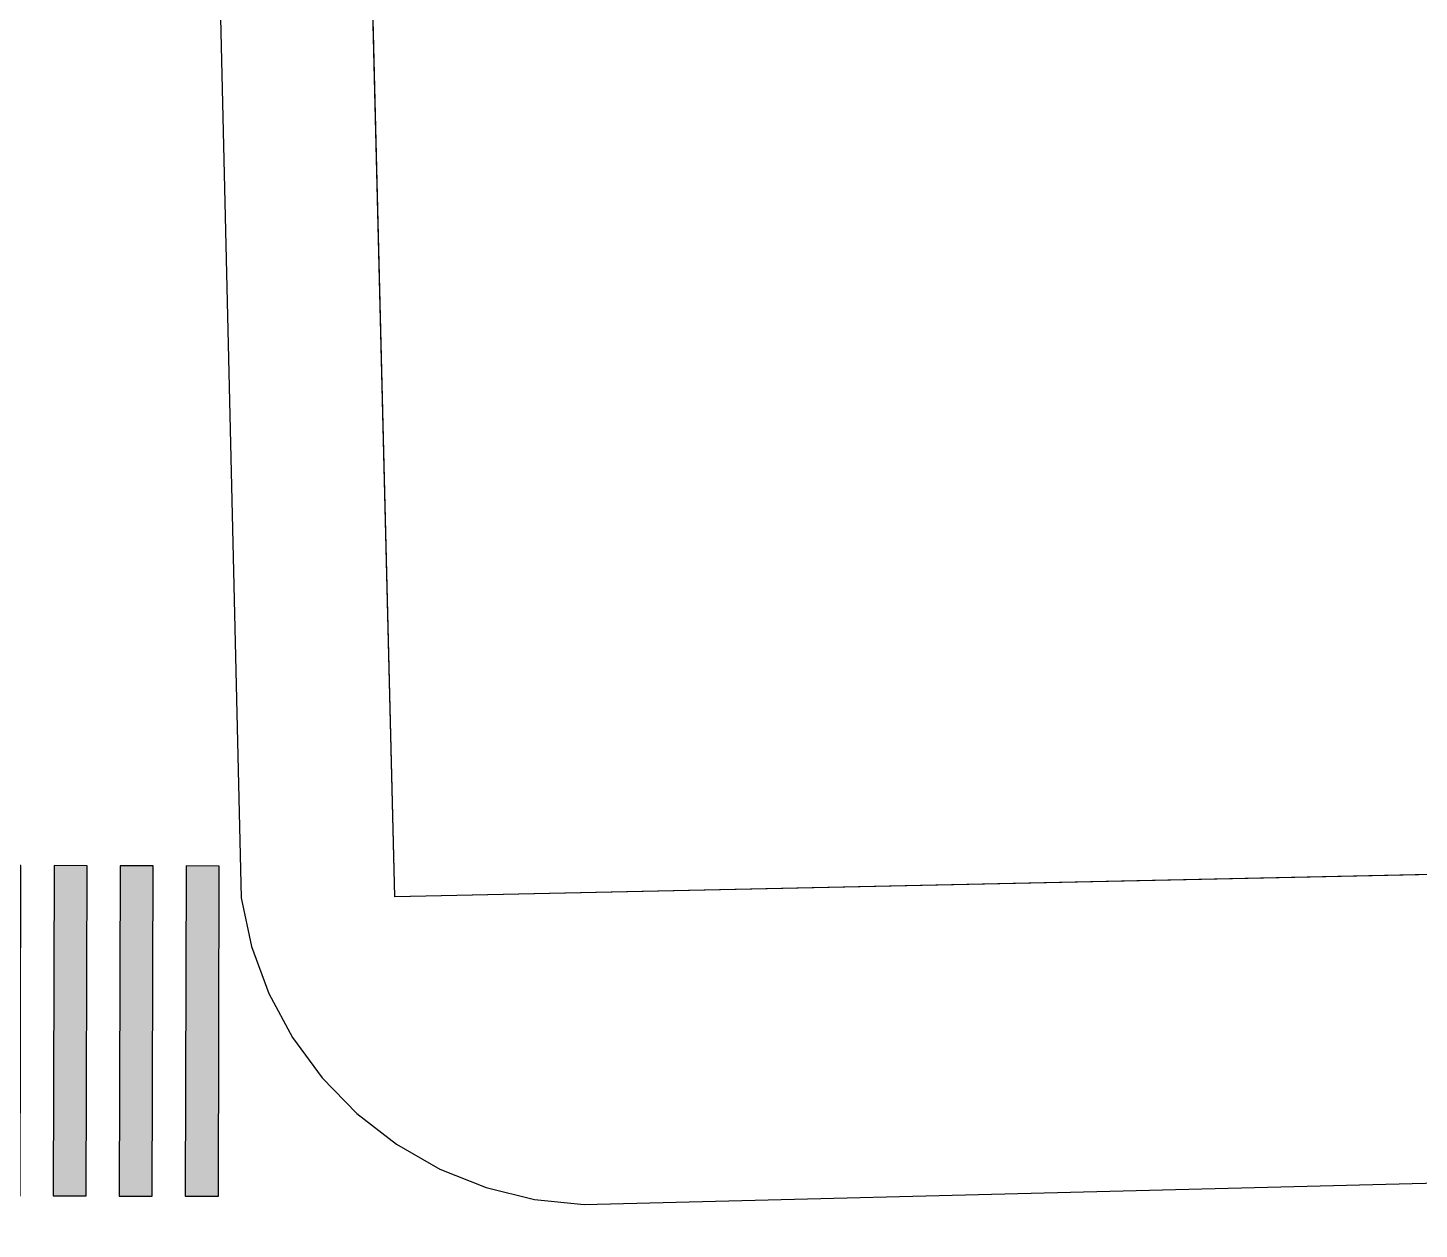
# Model space of a CAD drawing. Header units: metres. Extents: x 668617 to 675126, y 2286318 to 2293677.
# Drawn here: x 669721.41 to 669738.26, y 2287229.12 to 2287243.67 of the extents above; entities that cross this region are included whole.
import ezdxf

# ---------------------------------------------------------------- set-up
doc = ezdxf.new("R2010")
doc.units = ezdxf.units.M
doc.header["$MEASUREMENT"] = 0
doc.linetypes.add('ACAD_ISO07W100', pattern=[3, 0, -3])
for name, color, linetype in [('DMTG-PB-BANQUETAS', 251, 'Continuous'), ('DMTG-PB-LOTIFICACION', 253, 'Continuous'), ('DMTG-PB-MANZANAS', 251, 'Continuous'), ('DMTG-SH-PASO PEATONAL', 253, 'Continuous')]:
    doc.layers.add(name, color=color, linetype=linetype)

# ---------------------------------------------------------------- blocks, each defined once
blk = doc.blocks.new('*U316')
at = {"transparency": 33554687}
h = blk.add_hatch(color=252, dxfattribs=at)
h.dxf.hatch_style = 1
h.paths.add_polyline_path([(0.4, 8.09), (0.42, 8.49), (-3.575, 8.687), (-3.595, 8.288)])
h = blk.add_hatch(color=252, dxfattribs=at)
h.dxf.hatch_style = 1
h.paths.add_polyline_path([(0.361, 7.291), (0.38, 7.691), (-3.615, 7.888), (-3.634, 7.489)])
h = blk.add_hatch(color=252, dxfattribs=at)
h.dxf.hatch_style = 1
h.paths.add_polyline_path([(0.321, 6.492), (0.341, 6.892), (-3.654, 7.089), (-3.674, 6.69)])
h = blk.add_hatch(color=252, dxfattribs=at)
h.dxf.hatch_style = 1
h.paths.add_polyline_path([(0.282, 5.693), (0.301, 6.093), (-3.694, 6.29), (-3.713, 5.891)])
h = blk.add_hatch(color=252, dxfattribs=at)
h.dxf.hatch_style = 1
h.paths.add_polyline_path([(0.242, 4.894), (0.262, 5.294), (-3.733, 5.491), (-3.753, 5.092)])
h = blk.add_hatch(color=252, dxfattribs=at)
h.dxf.hatch_style = 1
h.paths.add_polyline_path([(0.203, 4.095), (0.222, 4.495), (-3.773, 4.692), (-3.793, 4.293)])
h = blk.add_hatch(color=252, dxfattribs=at)
h.dxf.hatch_style = 1
h.paths.add_polyline_path([(0.163, 3.296), (0.183, 3.695), (-3.812, 3.893), (-3.832, 3.494)])
h = blk.add_hatch(color=252, dxfattribs=at)
h.dxf.hatch_style = 1
h.paths.add_polyline_path([(0.124, 2.497), (0.143, 2.896), (-3.852, 3.094), (-3.872, 2.695)])
h = blk.add_hatch(color=252, dxfattribs=at)
h.dxf.hatch_style = 1
h.paths.add_polyline_path([(0.084, 1.698), (0.104, 2.097), (-3.891, 2.295), (-3.911, 1.896)])
h = blk.add_hatch(color=252, dxfattribs=at)
h.dxf.hatch_style = 1
h.paths.add_polyline_path([(0.044, 0.899), (0.064, 1.298), (-3.931, 1.496), (-3.951, 1.097)])
h = blk.add_hatch(color=252, dxfattribs=at)
h.dxf.hatch_style = 1
h.paths.add_polyline_path([(0.005, 0.1), (0.025, 0.499), (-3.97, 0.697), (-3.99, 0.298)])
for points in [[(0.4, 8.09), (0.42, 8.49), (-3.575, 8.687), (-3.595, 8.288)], [(0.361, 7.291), (0.38, 7.691), (-3.615, 7.888), (-3.634, 7.489)], [(0.321, 6.492), (0.341, 6.892), (-3.654, 7.089), (-3.674, 6.69)], [(0.282, 5.693), (0.301, 6.093), (-3.694, 6.29), (-3.713, 5.891)], [(0.242, 4.894), (0.262, 5.294), (-3.733, 5.491), (-3.753, 5.092)], [(0.203, 4.095), (0.222, 4.495), (-3.773, 4.692), (-3.793, 4.293)], [(0.163, 3.296), (0.183, 3.695), (-3.812, 3.893), (-3.832, 3.494)], [(0.124, 2.497), (0.143, 2.896), (-3.852, 3.094), (-3.872, 2.695)], [(0.084, 1.698), (0.104, 2.097), (-3.891, 2.295), (-3.911, 1.896)], [(0.044, 0.899), (0.064, 1.298), (-3.931, 1.496), (-3.951, 1.097)], [(0.005, 0.1), (0.025, 0.499), (-3.97, 0.697), (-3.99, 0.298)]]:
    blk.add_lwpolyline(points, close=True)
at = {"layer": 'Defpoints', "color": 255, "linetype": 'ACAD_ISO07W100'}
for p, q in [((-2.916, 0.901), (0.18, 0.748)), ((-2.797, 0.138), (0.3, -0.015))]:
    blk.add_line(p, q, dxfattribs=at)

msp = doc.modelspace()

# ---------------------------------------------------------------- linework, layer by layer
at = {"layer": 'DMTG-PB-BANQUETAS'}
msp.add_lwpolyline([(669722.00357, 2287317.87643), (669723.99411, 2287233.13143), (669724.12175, 2287232.54047), (669724.33056, 2287231.97191), (669724.61664, 2287231.43879), (669724.97405, 2287230.95114), (669725.39585, 2287230.51701), (669725.87413, 2287230.14647), (669726.39892, 2287229.84559), (669726.96028, 2287229.62144), (669727.54824, 2287229.47709), (669728.1498, 2287229.41565), (669806.30157, 2287231.39986)], dxfattribs=at)
at = {"layer": 'DMTG-PB-LOTIFICACION'}
for p, q in [((669725.85417, 2287233.14184), (669725.23527, 2287258.3089)), ((669757.12178, 2287233.81473), (669725.85417, 2287233.14184))]:
    msp.add_line(p, q, dxfattribs=at)
at = {"layer": 'DMTG-PB-MANZANAS'}
msp.add_lwpolyline([(669803.66178, 2287320.43641), (669803.99609, 2287307.74726), (669804.18926, 2287299.99773), (669804.39401, 2287291.87823), (669804.59718, 2287284.12874), (669804.91935, 2287271.93956), (669805.22259, 2287259.50028), (669805.80698, 2287235.11166), (669775.10002, 2287234.29115), (669757.12178, 2287233.81473), (669725.85417, 2287233.14184), (669725.23527, 2287258.3089), (669724.94135, 2287270.26098), (669724.65096, 2287282.06907), (669724.36498, 2287293.69826), (669723.89841, 2287318.5974), (669738.85713, 2287318.95098), (669754.60576, 2287319.32791), (669772.75417, 2287319.76505), (669786.96306, 2287320.07544)], close=True, dxfattribs=at)

# ---------------------------------------------------------------- block references
at = {"layer": 'DMTG-SH-PASO PEATONAL', "color": 252, "true_color": 0x939598, "rotation": 272.6859067988005}
msp.add_blockref('*U316', (669715.21843, 2287229.53774), dxfattribs=at)

doc.saveas('drawing.dxf')
